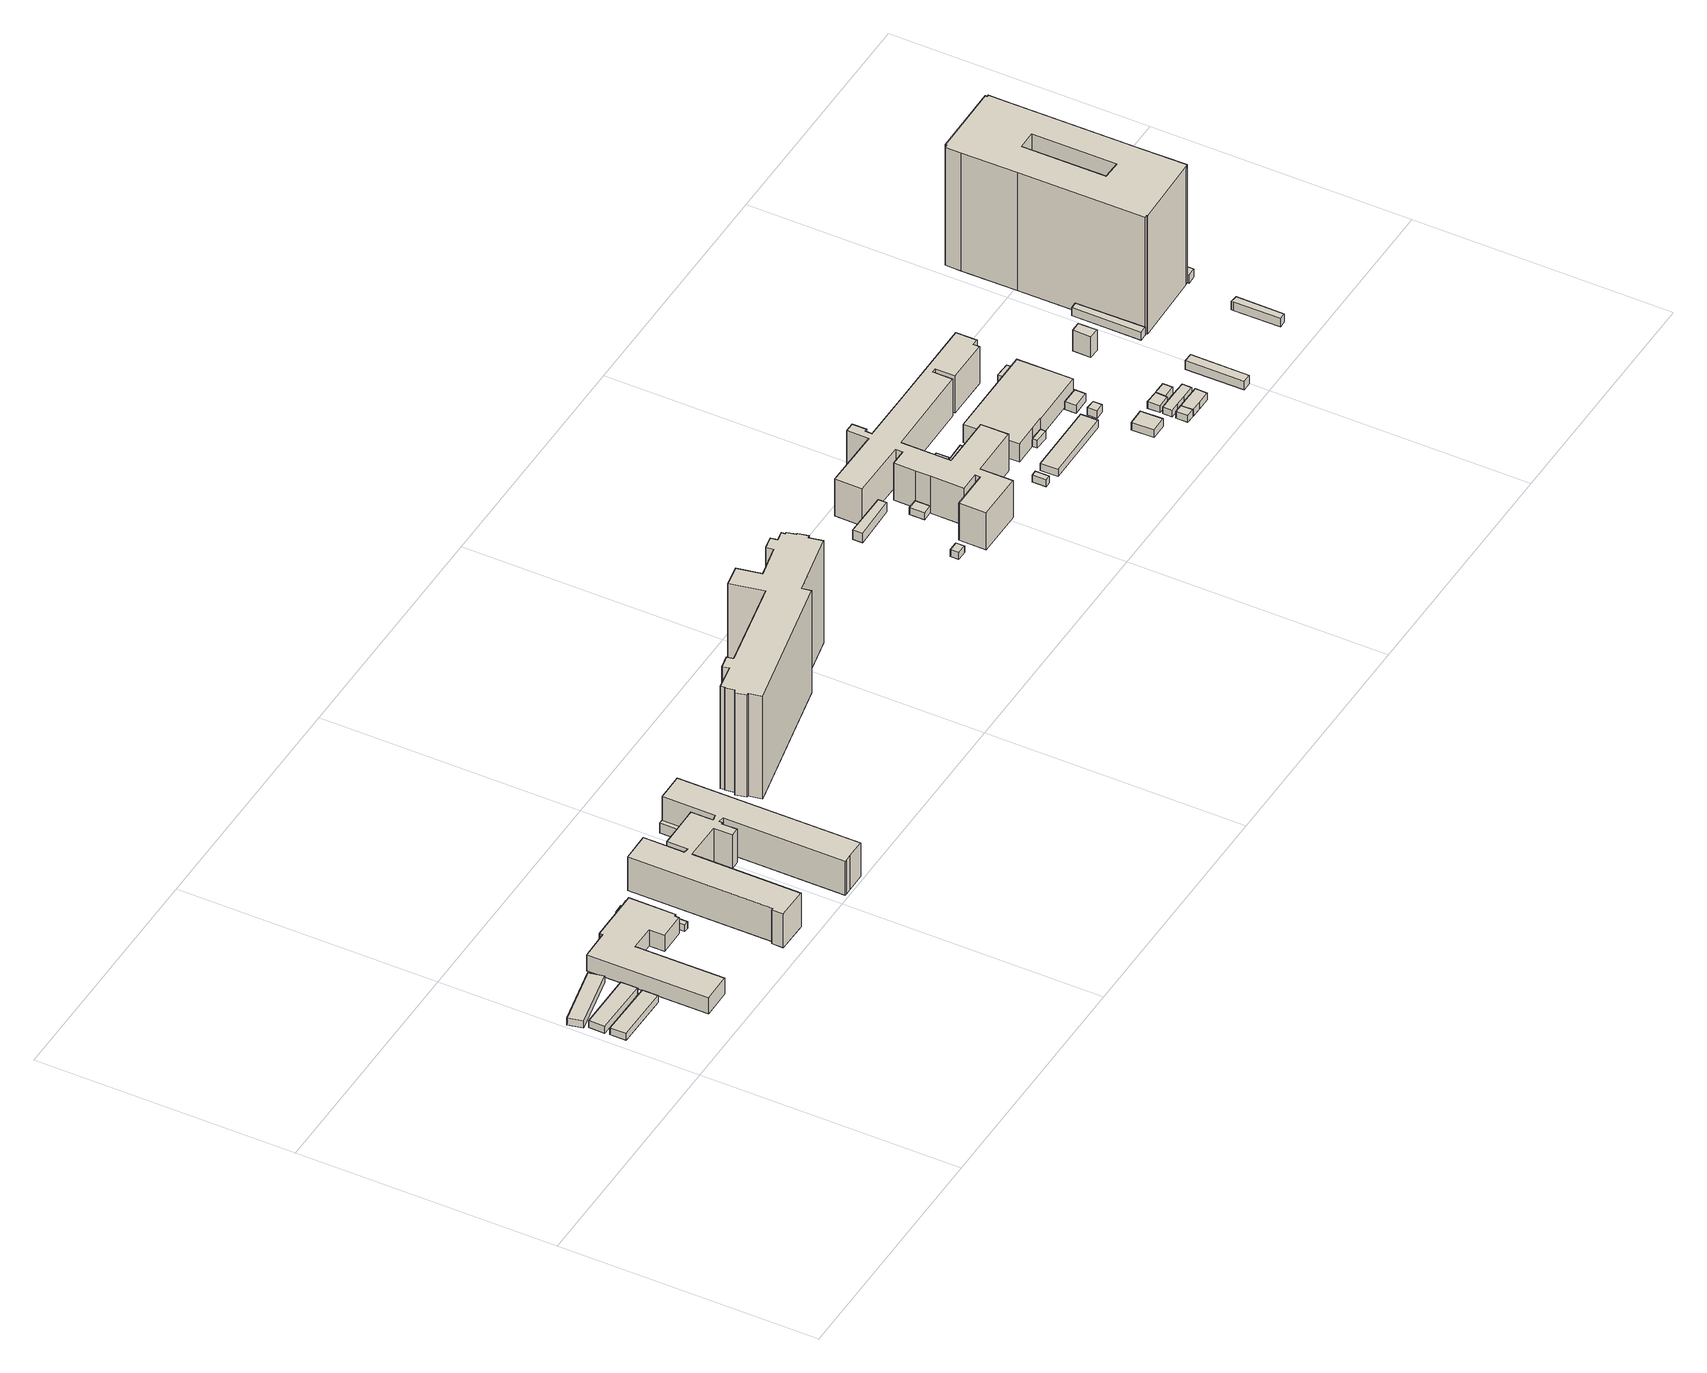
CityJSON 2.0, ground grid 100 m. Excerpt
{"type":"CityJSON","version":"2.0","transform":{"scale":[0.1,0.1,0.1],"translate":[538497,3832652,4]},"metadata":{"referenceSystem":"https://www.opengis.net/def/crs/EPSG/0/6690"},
"CityObjects":{
"building1":{"type":"Building","attributes":{"計測周辺長":56.76,"1/2500図郭":74,"区名":"住之江区","町丁目名称":"南港中５丁目","街区番号":3,"class":"3003","usage":"431","storeysAboveGround":1,"BuildingDetailAttribute.buildingRoofEdgeArea":136.28,"BuildingDetailAttribute.buildingStructureType":"610","BuildingDetailAttribute.buildingStructureOrgType":"2","BuildingDetailAttribute.detailedUsage":"1740","BuildingDetailAttribute.specifiedBuildingCoverageRate":0.6,"BuildingDetailAttribute.surveyYear":2017,"BuildingHighTideRiskAttribute.description":"1","BuildingHighTideRiskAttribute.rank":"2","BuildingHighTideRiskAttribute.depth":1.21,"BuildingIDAttribute.prefecture":"27","BuildingIDAttribute.city":"27125"},"geometry":[{"type":"Solid","lod":"1","boundaries":[[[[0,1,2,3]],[[2,4,5,3]],[[1,6,4,2]],[[0,7,6,1]],[[3,5,7,0]],[[4,6,7,5]]]]}]},
"building2":{"type":"Building","attributes":{"計測周辺長":57.76,"1/2500図郭":74,"区名":"住之江区","町丁目名称":"南港中５丁目","街区番号":3,"class":"3003","usage":"431","storeysAboveGround":1,"BuildingDetailAttribute.buildingRoofEdgeArea":141.44,"BuildingDetailAttribute.buildingStructureType":"610","BuildingDetailAttribute.buildingStructureOrgType":"2","BuildingDetailAttribute.detailedUsage":"1740","BuildingDetailAttribute.specifiedBuildingCoverageRate":0.6,"BuildingDetailAttribute.surveyYear":2017,"BuildingHighTideRiskAttribute.description":"1","BuildingHighTideRiskAttribute.rank":"2","BuildingHighTideRiskAttribute.depth":1.29,"BuildingIDAttribute.prefecture":"27","BuildingIDAttribute.city":"27125"},"geometry":[{"type":"Solid","lod":"1","boundaries":[[[[8,9,10,11]],[[10,12,13,11]],[[9,14,12,10]],[[8,15,14,9]],[[11,13,15,8]],[[12,14,15,13]]]]}]},
"building3":{"type":"Building","attributes":{"計測周辺長":60.7,"1/2500図郭":74,"区名":"住之江区","町丁目名称":"南港中５丁目","街区番号":3,"class":"3003","usage":"431","storeysAboveGround":1,"BuildingDetailAttribute.buildingRoofEdgeArea":143.94,"BuildingDetailAttribute.buildingStructureType":"610","BuildingDetailAttribute.buildingStructureOrgType":"2","BuildingDetailAttribute.detailedUsage":"1740","BuildingDetailAttribute.specifiedBuildingCoverageRate":0.6,"BuildingDetailAttribute.surveyYear":2017,"BuildingHighTideRiskAttribute.description":"1","BuildingHighTideRiskAttribute.rank":"2","BuildingHighTideRiskAttribute.depth":1.27,"BuildingIDAttribute.prefecture":"27","BuildingIDAttribute.city":"27125"},"geometry":[{"type":"Solid","lod":"1","boundaries":[[[[16,17,18,19]],[[18,20,21,19]],[[17,22,20,18]],[[16,23,22,17]],[[19,21,23,16]],[[20,22,23,21]]]]}]},
"building4":{"type":"Building","attributes":{"計測周辺長":177.37,"1/2500図郭":74,"区名":"住之江区","町丁目名称":"南港中５丁目","街区番号":2,"class":"3001","usage":"422","measuredHeight":7.1,"storeysAboveGround":2,"BuildingDetailAttribute.buildingRoofEdgeArea":922.97,"BuildingDetailAttribute.buildingStructureType":"610","BuildingDetailAttribute.buildingStructureOrgType":"2","BuildingDetailAttribute.detailedUsage":"1402","BuildingDetailAttribute.specifiedBuildingCoverageRate":0.6,"BuildingDetailAttribute.surveyYear":2017,"BuildingHighTideRiskAttribute.description":"1","BuildingHighTideRiskAttribute.rank":"2","BuildingHighTideRiskAttribute.depth":1.17,"BuildingIDAttribute.prefecture":"27","BuildingIDAttribute.city":"27125"},"geometry":[{"type":"Solid","lod":"1","boundaries":[[[[24,25,26,27,28,29,30,31,32,33,34,35]],[[34,36,37,35]],[[33,38,36,34]],[[32,39,38,33]],[[31,40,39,32]],[[30,41,40,31]],[[29,42,41,30]],[[28,43,42,29]],[[27,44,43,28]],[[26,45,44,27]],[[25,46,45,26]],[[24,47,46,25]],[[35,37,47,24]],[[36,38,39,40,41,42,43,44,45,46,47,37]]]]}]},
"building5":{"type":"Building","attributes":{"class":"3001","BuildingDetailAttribute.specifiedBuildingCoverageRate":0.6,"BuildingDetailAttribute.surveyYear":2017,"BuildingHighTideRiskAttribute.description":"1","BuildingHighTideRiskAttribute.rank":"2","BuildingHighTideRiskAttribute.depth":1.19,"BuildingIDAttribute.prefecture":"27","BuildingIDAttribute.city":"27125"},"geometry":[{"type":"Solid","lod":"1","boundaries":[[[[48,49,50,51]],[[50,52,53,51]],[[49,54,52,50]],[[48,55,54,49]],[[51,53,55,48]],[[52,54,55,53]]]]}]},
"building6":{"type":"Building","attributes":{"class":"3003","BuildingDetailAttribute.specifiedBuildingCoverageRate":0.6,"BuildingDetailAttribute.surveyYear":2017,"BuildingHighTideRiskAttribute.description":"1","BuildingHighTideRiskAttribute.rank":"2","BuildingHighTideRiskAttribute.depth":1.39,"BuildingIDAttribute.prefecture":"27","BuildingIDAttribute.city":"27125"},"geometry":[{"type":"Solid","lod":"1","boundaries":[[[[56,57,58,59]],[[58,60,61,59]],[[57,62,60,58]],[[56,63,62,57]],[[59,61,63,56]],[[60,62,63,61]]]]}]},
"building7":{"type":"Building","attributes":{"計測周辺長":177.37,"1/2500図郭":74,"区名":"住之江区","町丁目名称":"南港中５丁目","街区番号":2,"class":"3003","usage":"422","storeysAboveGround":2,"BuildingDetailAttribute.buildingRoofEdgeArea":922.97,"BuildingDetailAttribute.buildingStructureType":"610","BuildingDetailAttribute.buildingStructureOrgType":"2","BuildingDetailAttribute.detailedUsage":"1402","BuildingDetailAttribute.specifiedBuildingCoverageRate":0.6,"BuildingDetailAttribute.surveyYear":2017,"BuildingHighTideRiskAttribute.description":"1","BuildingHighTideRiskAttribute.rank":"2","BuildingHighTideRiskAttribute.depth":1.27,"BuildingIDAttribute.prefecture":"27","BuildingIDAttribute.city":"27125"},"geometry":[{"type":"Solid","lod":"1","boundaries":[[[[64,65,66,67]],[[66,68,69,67]],[[65,70,68,66]],[[64,71,70,65]],[[67,69,71,64]],[[68,70,71,69]]]]}]},
"building8":{"type":"Building","attributes":{"class":"3001","BuildingDetailAttribute.specifiedBuildingCoverageRate":0.6,"BuildingDetailAttribute.surveyYear":2017,"BuildingHighTideRiskAttribute.description":"1","BuildingHighTideRiskAttribute.rank":"2","BuildingHighTideRiskAttribute.depth":1.27,"BuildingIDAttribute.prefecture":"27","BuildingIDAttribute.city":"27125"},"geometry":[{"type":"Solid","lod":"1","boundaries":[[[[72,73,74,75]],[[74,76,77,75]],[[73,78,76,74]],[[72,79,78,73]],[[75,77,79,72]],[[76,78,79,77]]]]}]},
"building9":{"type":"Building","attributes":{"name":"市立南港桜小学校","計測周辺長":362.57,"1/2500図郭":74,"区名":"住之江区","町丁目名称":"南港中５丁目","街区番号":2,"class":"3002","usage":"422","measuredHeight":14.9,"storeysAboveGround":4,"BuildingDetailAttribute.buildingRoofEdgeArea":1645.42,"BuildingDetailAttribute.buildingStructureType":"603","BuildingDetailAttribute.buildingStructureOrgType":"3","BuildingDetailAttribute.detailedUsage":"1402","BuildingDetailAttribute.specifiedBuildingCoverageRate":0.6,"BuildingDetailAttribute.surveyYear":2017,"BuildingHighTideRiskAttribute.description":"1","BuildingHighTideRiskAttribute.rank":"2","BuildingHighTideRiskAttribute.depth":1.08,"BuildingIDAttribute.prefecture":"27","BuildingIDAttribute.city":"27125"},"geometry":[{"type":"Solid","lod":"1","boundaries":[[[[80,81,82,83,84,85,86,87,88,89,90,91,92,93,94,95,96,97,98,99,100,101,102,103,104,105,106,107,108]],[[107,109,110,108]],[[106,111,109,107]],[[105,112,111,106]],[[104,113,112,105]],[[103,114,113,104]],[[102,115,114,103]],[[101,116,115,102]],[[100,117,116,101]],[[99,118,117,100]],[[98,119,118,99]],[[97,120,119,98]],[[96,121,120,97]],[[95,122,121,96]],[[94,123,122,95]],[[93,124,123,94]],[[92,125,124,93]],[[91,126,125,92]],[[90,127,126,91]],[[89,128,127,90]],[[88,129,128,89]],[[87,130,129,88]],[[86,131,130,87]],[[85,132,131,86]],[[84,133,132,85]],[[83,134,133,84]],[[82,135,134,83]],[[81,136,135,82]],[[80,137,136,81]],[[108,110,137,80]],[[109,111,112,113,114,115,116,117,118,119,120,121,122,123,124,125,126,127,128,129,130,131,132,133,134,135,136,137,110]]]]}]},
"building10":{"type":"Building","attributes":{"class":"3003","measuredHeight":3.3,"BuildingDetailAttribute.specifiedBuildingCoverageRate":0.6,"BuildingDetailAttribute.surveyYear":2017,"BuildingHighTideRiskAttribute.description":"1","BuildingHighTideRiskAttribute.rank":"2","BuildingHighTideRiskAttribute.depth":0.953,"BuildingIDAttribute.prefecture":"27","BuildingIDAttribute.city":"27125"},"geometry":[{"type":"Solid","lod":"1","boundaries":[[[[138,139,140,141]],[[140,142,143,141]],[[139,144,142,140]],[[138,145,144,139]],[[141,143,145,138]],[[142,144,145,143]]]]}]},
"building11":{"type":"Building","attributes":{"class":"3003","measuredHeight":4.3,"BuildingDetailAttribute.specifiedBuildingCoverageRate":0.6,"BuildingDetailAttribute.surveyYear":2017,"BuildingHighTideRiskAttribute.description":"1","BuildingHighTideRiskAttribute.rank":"2","BuildingHighTideRiskAttribute.depth":0.953,"BuildingIDAttribute.prefecture":"27","BuildingIDAttribute.city":"27125"},"geometry":[{"type":"Solid","lod":"1","boundaries":[[[[146,147,148,149]],[[148,150,151,149]],[[147,152,150,148]],[[146,153,152,147]],[[149,151,153,146]],[[150,152,153,151]]]]}]},
"building12":{"type":"Building","attributes":{"計測周辺長":14.78,"1/2500図郭":74,"区名":"住之江区","町丁目名称":"南港中５丁目","街区番号":2,"class":"3001","usage":"422","storeysAboveGround":1,"BuildingDetailAttribute.buildingRoofEdgeArea":12.97,"BuildingDetailAttribute.buildingStructureType":"610","BuildingDetailAttribute.buildingStructureOrgType":"2","BuildingDetailAttribute.detailedUsage":"1402","BuildingDetailAttribute.specifiedBuildingCoverageRate":0.6,"BuildingDetailAttribute.surveyYear":2017,"BuildingHighTideRiskAttribute.description":"1","BuildingHighTideRiskAttribute.rank":"2","BuildingHighTideRiskAttribute.depth":1.08,"BuildingIDAttribute.prefecture":"27","BuildingIDAttribute.city":"27125"},"geometry":[{"type":"Solid","lod":"1","boundaries":[[[[154,155,156,157]],[[156,158,159,157]],[[155,160,158,156]],[[154,161,160,155]],[[157,159,161,154]],[[158,160,161,159]]]]}]},
"building13":{"type":"Building","attributes":{"計測周辺長":235.15,"1/2500図郭":74,"区名":"住之江区","町丁目名称":"南港中５丁目","街区番号":3,"class":"3002","usage":"412","measuredHeight":45.4,"storeysAboveGround":12,"BuildingDetailAttribute.buildingRoofEdgeArea":1355.19,"BuildingDetailAttribute.buildingStructureType":"603","BuildingDetailAttribute.buildingStructureOrgType":"3","BuildingDetailAttribute.detailedUsage":"1130","BuildingDetailAttribute.specifiedBuildingCoverageRate":0.6,"BuildingDetailAttribute.surveyYear":2017,"BuildingHighTideRiskAttribute.description":"1","BuildingHighTideRiskAttribute.rank":"2","BuildingHighTideRiskAttribute.depth":1.2,"BuildingIDAttribute.prefecture":"27","BuildingIDAttribute.city":"27125"},"geometry":[{"type":"Solid","lod":"1","boundaries":[[[[162,163,164,165,166,167,168,169,170,171,172,173,174,175,176,177,178,179,180,181,182,183,184,185,186,187,188,189,190,191]],[[190,192,193,191]],[[189,194,192,190]],[[188,195,194,189]],[[187,196,195,188]],[[186,197,196,187]],[[185,198,197,186]],[[184,199,198,185]],[[183,200,199,184]],[[182,201,200,183]],[[181,202,201,182]],[[180,203,202,181]],[[179,204,203,180]],[[178,205,204,179]],[[177,206,205,178]],[[176,207,206,177]],[[175,208,207,176]],[[174,209,208,175]],[[173,210,209,174]],[[172,211,210,173]],[[171,212,211,172]],[[170,213,212,171]],[[169,214,213,170]],[[168,215,214,169]],[[167,216,215,168]],[[166,217,216,167]],[[165,218,217,166]],[[164,219,218,165]],[[163,220,219,164]],[[162,221,220,163]],[[191,193,221,162]],[[192,194,195,196,197,198,199,200,201,202,203,204,205,206,207,208,209,210,211,212,213,214,215,216,217,218,219,220,221,193]]]]}]},
"building14":{"type":"Building","attributes":{"class":"3001","BuildingDetailAttribute.specifiedBuildingCoverageRate":0.6,"BuildingDetailAttribute.surveyYear":2017,"BuildingHighTideRiskAttribute.description":"1","BuildingHighTideRiskAttribute.rank":"2","BuildingHighTideRiskAttribute.depth":1.3,"BuildingIDAttribute.prefecture":"27","BuildingIDAttribute.city":"27125"},"geometry":[{"type":"Solid","lod":"1","boundaries":[[[[222,223,224,225]],[[224,226,227,225]],[[223,228,226,224]],[[222,229,228,223]],[[225,227,229,222]],[[226,228,229,227]]]]}]},
"building15":{"type":"Building","attributes":{"class":"3001","BuildingDetailAttribute.specifiedBuildingCoverageRate":0.6,"BuildingDetailAttribute.surveyYear":2017,"BuildingHighTideRiskAttribute.description":"1","BuildingHighTideRiskAttribute.rank":"2","BuildingHighTideRiskAttribute.depth":1.97,"BuildingIDAttribute.prefecture":"27","BuildingIDAttribute.city":"27125"},"geometry":[{"type":"Solid","lod":"1","boundaries":[[[[230,231,232,233]],[[232,234,235,233]],[[231,236,234,232]],[[230,237,236,231]],[[233,235,237,230]],[[234,236,237,235]]]]}]},
"building16":{"type":"Building","attributes":{"計測周辺長":42.5,"1/2500図郭":74,"区名":"住之江区","町丁目名称":"南港中４丁目","街区番号":3,"class":"3003","usage":"422","measuredHeight":4.3,"storeysAboveGround":1,"BuildingDetailAttribute.buildingRoofEdgeArea":62.12,"BuildingDetailAttribute.buildingStructureType":"610","BuildingDetailAttribute.buildingStructureOrgType":"2","BuildingDetailAttribute.detailedUsage":"1402","BuildingDetailAttribute.specifiedBuildingCoverageRate":0.6,"BuildingDetailAttribute.surveyYear":2017,"BuildingHighTideRiskAttribute.description":"1","BuildingHighTideRiskAttribute.rank":"2","BuildingHighTideRiskAttribute.depth":1.72,"BuildingIDAttribute.prefecture":"27","BuildingIDAttribute.city":"27125"},"geometry":[{"type":"Solid","lod":"1","boundaries":[[[[238,239,240,241]],[[240,242,243,241]],[[239,244,242,240]],[[238,245,244,239]],[[241,243,245,238]],[[242,244,245,243]]]]}]},
"building17":{"type":"Building","attributes":{"計測周辺長":413.67,"1/2500図郭":74,"区名":"住之江区","町丁目名称":"南港中４丁目","街区番号":3,"class":"3003","usage":"422","storeysAboveGround":4,"BuildingDetailAttribute.buildingRoofEdgeArea":1697.06,"BuildingDetailAttribute.buildingStructureType":"603","BuildingDetailAttribute.buildingStructureOrgType":"3","BuildingDetailAttribute.detailedUsage":"1402","BuildingDetailAttribute.specifiedBuildingCoverageRate":0.6,"BuildingDetailAttribute.surveyYear":2017,"BuildingHighTideRiskAttribute.description":"1","BuildingHighTideRiskAttribute.rank":"2","BuildingHighTideRiskAttribute.depth":1.75,"BuildingIDAttribute.prefecture":"27","BuildingIDAttribute.city":"27125"},"geometry":[{"type":"Solid","lod":"1","boundaries":[[[[246,247,248,249]],[[248,250,251,249]],[[247,252,250,248]],[[246,253,252,247]],[[249,251,253,246]],[[250,252,253,251]]]]}]},
"building18":{"type":"Building","attributes":{"計測周辺長":33.5,"1/2500図郭":74,"区名":"住之江区","町丁目名称":"南港中４丁目","街区番号":3,"class":"3001","usage":"422","measuredHeight":3.1,"storeysAboveGround":1,"BuildingDetailAttribute.buildingRoofEdgeArea":60.38,"BuildingDetailAttribute.buildingStructureType":"610","BuildingDetailAttribute.buildingStructureOrgType":"2","BuildingDetailAttribute.detailedUsage":"1402","BuildingDetailAttribute.specifiedBuildingCoverageRate":0.6,"BuildingDetailAttribute.surveyYear":2017,"BuildingHighTideRiskAttribute.description":"1","BuildingHighTideRiskAttribute.rank":"2","BuildingHighTideRiskAttribute.depth":1.71,"BuildingIDAttribute.prefecture":"27","BuildingIDAttribute.city":"27125"},"geometry":[{"type":"Solid","lod":"1","boundaries":[[[[254,255,256,257]],[[256,258,259,257]],[[255,260,258,256]],[[254,261,260,255]],[[257,259,261,254]],[[258,260,261,259]]]]}]},
"building19":{"type":"Building","attributes":{"計測周辺長":57.88,"1/2500図郭":74,"区名":"住之江区","町丁目名称":"南港中４丁目","街区番号":3,"class":"3003","usage":"422","storeysAboveGround":1,"BuildingDetailAttribute.buildingRoofEdgeArea":154.5,"BuildingDetailAttribute.buildingStructureType":"610","BuildingDetailAttribute.buildingStructureOrgType":"2","BuildingDetailAttribute.detailedUsage":"1402","BuildingDetailAttribute.specifiedBuildingCoverageRate":0.6,"BuildingDetailAttribute.surveyYear":2017,"BuildingHighTideRiskAttribute.description":"1","BuildingHighTideRiskAttribute.rank":"2","BuildingHighTideRiskAttribute.depth":1.95,"BuildingIDAttribute.prefecture":"27","BuildingIDAttribute.city":"27125"},"geometry":[{"type":"Solid","lod":"1","boundaries":[[[[262,263,264,265,266,267]],[[266,268,269,267]],[[265,270,268,266]],[[264,271,270,265]],[[263,272,271,264]],[[262,273,272,263]],[[267,269,273,262]],[[268,270,271,272,273,269]]]]}]},
"building20":{"type":"Building","attributes":{"class":"3001","BuildingDetailAttribute.specifiedBuildingCoverageRate":0.6,"BuildingDetailAttribute.surveyYear":2017,"BuildingHighTideRiskAttribute.description":"1","BuildingHighTideRiskAttribute.rank":"2","BuildingHighTideRiskAttribute.depth":1.93,"BuildingIDAttribute.prefecture":"27","BuildingIDAttribute.city":"27125"},"geometry":[{"type":"Solid","lod":"1","boundaries":[[[[274,275,276,277]],[[276,278,279,277]],[[275,280,278,276]],[[274,281,280,275]],[[277,279,281,274]],[[278,280,281,279]]]]}]},
"building21":{"type":"Building","attributes":{"name":"市立南港北中学校","計測周辺長":413.67,"1/2500図郭":74,"区名":"住之江区","町丁目名称":"南港中４丁目","街区番号":3,"class":"3002","usage":"422","measuredHeight":16.5,"storeysAboveGround":4,"BuildingDetailAttribute.buildingRoofEdgeArea":1697.06,"BuildingDetailAttribute.buildingStructureType":"603","BuildingDetailAttribute.buildingStructureOrgType":"3","BuildingDetailAttribute.detailedUsage":"1402","BuildingDetailAttribute.specifiedBuildingCoverageRate":0.6,"BuildingDetailAttribute.surveyYear":2017,"BuildingHighTideRiskAttribute.description":"1","BuildingHighTideRiskAttribute.rank":"2","BuildingHighTideRiskAttribute.depth":1.72,"BuildingIDAttribute.prefecture":"27","BuildingIDAttribute.city":"27125"},"geometry":[{"type":"Solid","lod":"1","boundaries":[[[[282,283,284,285,286,287,288,289,290,291,292,293,294,295,296,297,298,299,300,301,302,303,304,305,306,307,308,309,310,311,312,313,314,315,316]],[[315,317,318,316]],[[314,319,317,315]],[[313,320,319,314]],[[312,321,320,313]],[[311,322,321,312]],[[310,323,322,311]],[[309,324,323,310]],[[308,325,324,309]],[[307,326,325,308]],[[306,327,326,307]],[[305,328,327,306]],[[304,329,328,305]],[[303,330,329,304]],[[302,331,330,303]],[[301,332,331,302]],[[300,333,332,301]],[[299,334,333,300]],[[298,335,334,299]],[[297,336,335,298]],[[296,337,336,297]],[[295,338,337,296]],[[294,339,338,295]],[[293,340,339,294]],[[292,341,340,293]],[[291,342,341,292]],[[290,343,342,291]],[[289,344,343,290]],[[288,345,344,289]],[[287,346,345,288]],[[286,347,346,287]],[[285,348,347,286]],[[284,349,348,285]],[[283,350,349,284]],[[282,351,350,283]],[[316,318,351,282]],[[317,319,320,321,322,323,324,325,326,327,328,329,330,331,332,333,334,335,336,337,338,339,340,341,342,343,344,345,346,347,348,349,350,351,318]]]]}]},
"building22":{"type":"Building","attributes":{"計測周辺長":70.73,"1/2500図郭":74,"区名":"住之江区","町丁目名称":"南港中４丁目","街区番号":3,"class":"3001","usage":"422","measuredHeight":3.2,"storeysAboveGround":1,"BuildingDetailAttribute.buildingRoofEdgeArea":192.46,"BuildingDetailAttribute.buildingStructureType":"610","BuildingDetailAttribute.buildingStructureOrgType":"2","BuildingDetailAttribute.detailedUsage":"1402","BuildingDetailAttribute.specifiedBuildingCoverageRate":0.6,"BuildingDetailAttribute.surveyYear":2017,"BuildingHighTideRiskAttribute.description":"1","BuildingHighTideRiskAttribute.rank":"2","BuildingHighTideRiskAttribute.depth":1.95,"BuildingIDAttribute.prefecture":"27","BuildingIDAttribute.city":"27125"},"geometry":[{"type":"Solid","lod":"1","boundaries":[[[[352,353,354,355]],[[354,356,357,355]],[[353,358,356,354]],[[352,359,358,353]],[[355,357,359,352]],[[356,358,359,357]]]]}]},
"building23":{"type":"Building","attributes":{"計測周辺長":15.35,"1/2500図郭":74,"区名":"住之江区","町丁目名称":"南港中４丁目","街区番号":3,"class":"3003","usage":"422","measuredHeight":3.4,"storeysAboveGround":1,"BuildingDetailAttribute.buildingRoofEdgeArea":11.52,"BuildingDetailAttribute.buildingStructureType":"610","BuildingDetailAttribute.buildingStructureOrgType":"2","BuildingDetailAttribute.detailedUsage":"1402","BuildingDetailAttribute.specifiedBuildingCoverageRate":0.6,"BuildingDetailAttribute.surveyYear":2017,"BuildingHighTideRiskAttribute.description":"1","BuildingHighTideRiskAttribute.rank":"2","BuildingHighTideRiskAttribute.depth":1.85,"BuildingIDAttribute.prefecture":"27","BuildingIDAttribute.city":"27125"},"geometry":[{"type":"Solid","lod":"1","boundaries":[[[[360,361,362,363]],[[362,364,365,363]],[[361,366,364,362]],[[360,367,366,361]],[[363,365,367,360]],[[364,366,367,365]]]]}]},
"building24":{"type":"Building","attributes":{"計測周辺長":122.5,"1/2500図郭":74,"区名":"住之江区","町丁目名称":"南港中４丁目","街区番号":3,"class":"3001","usage":"422","measuredHeight":8,"storeysAboveGround":2,"BuildingDetailAttribute.buildingRoofEdgeArea":835.81,"BuildingDetailAttribute.buildingStructureType":"603","BuildingDetailAttribute.buildingStructureOrgType":"3","BuildingDetailAttribute.detailedUsage":"1402","BuildingDetailAttribute.specifiedBuildingCoverageRate":0.6,"BuildingDetailAttribute.surveyYear":2017,"BuildingHighTideRiskAttribute.description":"1","BuildingHighTideRiskAttribute.rank":"2","BuildingHighTideRiskAttribute.depth":2.02,"BuildingIDAttribute.prefecture":"27","BuildingIDAttribute.city":"27125"},"geometry":[{"type":"Solid","lod":"1","boundaries":[[[[368,369,370,371,372,373,374,375,376,377,378,379]],[[378,380,381,379]],[[377,382,380,378]],[[376,383,382,377]],[[375,384,383,376]],[[374,385,384,375]],[[373,386,385,374]],[[372,387,386,373]],[[371,388,387,372]],[[370,389,388,371]],[[369,390,389,370]],[[368,391,390,369]],[[379,381,391,368]],[[380,382,383,384,385,386,387,388,389,390,391,381]]]]}]},
"building25":{"type":"Building","attributes":{"計測周辺長":30.23,"1/2500図郭":74,"区名":"住之江区","町丁目名称":"南港中４丁目","街区番号":3,"class":"3001","usage":"422","measuredHeight":3.4,"storeysAboveGround":1,"BuildingDetailAttribute.buildingRoofEdgeArea":56.03,"BuildingDetailAttribute.buildingStructureType":"610","BuildingDetailAttribute.buildingStructureOrgType":"2","BuildingDetailAttribute.detailedUsage":"1402","BuildingDetailAttribute.specifiedBuildingCoverageRate":0.6,"BuildingDetailAttribute.surveyYear":2017,"BuildingHighTideRiskAttribute.description":"1","BuildingHighTideRiskAttribute.rank":"2","BuildingHighTideRiskAttribute.depth":1.94,"BuildingIDAttribute.prefecture":"27","BuildingIDAttribute.city":"27125"},"geometry":[{"type":"Solid","lod":"1","boundaries":[[[[392,393,394,395]],[[394,396,397,395]],[[393,398,396,394]],[[392,399,398,393]],[[395,397,399,392]],[[396,398,399,397]]]]}]},
"building26":{"type":"Building","attributes":{"class":"3001","measuredHeight":3.2,"BuildingDetailAttribute.specifiedBuildingCoverageRate":0.6,"BuildingDetailAttribute.surveyYear":2017,"BuildingHighTideRiskAttribute.description":"1","BuildingHighTideRiskAttribute.rank":"2","BuildingHighTideRiskAttribute.depth":1.93,"BuildingIDAttribute.prefecture":"27","BuildingIDAttribute.city":"27125"},"geometry":[{"type":"Solid","lod":"1","boundaries":[[[[400,401,402,403]],[[402,404,405,403]],[[401,406,404,402]],[[400,407,406,401]],[[403,405,407,400]],[[404,406,407,405]]]]}]},
"building27":{"type":"Building","attributes":{"計測周辺長":22.5,"1/2500図郭":74,"区名":"住之江区","町丁目名称":"南港中４丁目","街区番号":3,"class":"3001","usage":"422","measuredHeight":3.4,"storeysAboveGround":1,"BuildingDetailAttribute.buildingRoofEdgeArea":29.75,"BuildingDetailAttribute.buildingStructureType":"610","BuildingDetailAttribute.buildingStructureOrgType":"2","BuildingDetailAttribute.detailedUsage":"1402","BuildingDetailAttribute.specifiedBuildingCoverageRate":0.6,"BuildingDetailAttribute.surveyYear":2017,"BuildingHighTideRiskAttribute.description":"1","BuildingHighTideRiskAttribute.rank":"2","BuildingHighTideRiskAttribute.depth":2,"BuildingIDAttribute.prefecture":"27","BuildingIDAttribute.city":"27125"},"geometry":[{"type":"Solid","lod":"1","boundaries":[[[[408,409,410,411]],[[410,412,413,411]],[[409,414,412,410]],[[408,415,414,409]],[[411,413,415,408]],[[412,414,415,413]]]]}]},
"building28":{"type":"Building","attributes":{"計測周辺長":16.07,"1/2500図郭":74,"区名":"住之江区","町丁目名称":"南港中４丁目","街区番号":2,"class":"3001","usage":"412","storeysAboveGround":1,"BuildingDetailAttribute.buildingRoofEdgeArea":15.86,"BuildingDetailAttribute.buildingStructureType":"610","BuildingDetailAttribute.buildingStructureOrgType":"2","BuildingDetailAttribute.detailedUsage":"1130","BuildingDetailAttribute.specifiedBuildingCoverageRate":0.6,"BuildingDetailAttribute.surveyYear":2017,"BuildingHighTideRiskAttribute.description":"1","BuildingHighTideRiskAttribute.rank":"2","BuildingHighTideRiskAttribute.depth":1.54,"BuildingIDAttribute.prefecture":"27","BuildingIDAttribute.city":"27125"},"geometry":[{"type":"Solid","lod":"1","boundaries":[[[[416,417,418,419]],[[418,420,421,419]],[[417,422,420,418]],[[416,423,422,417]],[[419,421,423,416]],[[420,422,423,421]]]]}]},
"building29":{"type":"Building","attributes":{"計測周辺長":19.73,"1/2500図郭":74,"区名":"住之江区","町丁目名称":"南港中４丁目","街区番号":2,"class":"3001","usage":"412","storeysAboveGround":1,"BuildingDetailAttribute.buildingRoofEdgeArea":24.32,"BuildingDetailAttribute.buildingStructureType":"610","BuildingDetailAttribute.buildingStructureOrgType":"2","BuildingDetailAttribute.detailedUsage":"1130","BuildingDetailAttribute.specifiedBuildingCoverageRate":0.6,"BuildingDetailAttribute.surveyYear":2017,"BuildingHighTideRiskAttribute.description":"1","BuildingHighTideRiskAttribute.rank":"2","BuildingHighTideRiskAttribute.depth":1.38,"BuildingIDAttribute.prefecture":"27","BuildingIDAttribute.city":"27125"},"geometry":[{"type":"Solid","lod":"1","boundaries":[[[[424,425,426,427,428]],[[427,429,430,428]],[[426,431,429,427]],[[425,432,431,426]],[[424,433,432,425]],[[428,430,433,424]],[[429,431,432,433,430]]]]}]},
"building30":{"type":"Building","attributes":{"計測周辺長":18.74,"1/2500図郭":74,"区名":"住之江区","町丁目名称":"南港中４丁目","街区番号":2,"class":"3001","usage":"412","storeysAboveGround":1,"BuildingDetailAttribute.buildingRoofEdgeArea":21.12,"BuildingDetailAttribute.buildingStructureType":"610","BuildingDetailAttribute.buildingStructureOrgType":"2","BuildingDetailAttribute.detailedUsage":"1130","BuildingDetailAttribute.specifiedBuildingCoverageRate":0.6,"BuildingDetailAttribute.surveyYear":2017,"BuildingHighTideRiskAttribute.description":"1","BuildingHighTideRiskAttribute.rank":"2","BuildingHighTideRiskAttribute.depth":1.38,"BuildingIDAttribute.prefecture":"27","BuildingIDAttribute.city":"27125"},"geometry":[{"type":"Solid","lod":"1","boundaries":[[[[434,435,436,437,438,439,440,441]],[[440,442,443,441]],[[439,444,442,440]],[[438,445,444,439]],[[437,446,445,438]],[[436,447,446,437]],[[435,448,447,436]],[[434,449,448,435]],[[441,443,449,434]],[[442,444,445,446,447,448,449,443]]]]}]},
"building31":{"type":"Building","attributes":{"計測周辺長":21.15,"1/2500図郭":74,"区名":"住之江区","町丁目名称":"南港中４丁目","街区番号":2,"class":"3001","usage":"412","storeysAboveGround":1,"BuildingDetailAttribute.buildingRoofEdgeArea":27.62,"BuildingDetailAttribute.buildingStructureType":"610","BuildingDetailAttribute.buildingStructureOrgType":"2","BuildingDetailAttribute.detailedUsage":"1130","BuildingDetailAttribute.specifiedBuildingCoverageRate":0.6,"BuildingDetailAttribute.surveyYear":2017,"BuildingHighTideRiskAttribute.description":"1","BuildingHighTideRiskAttribute.rank":"2","BuildingHighTideRiskAttribute.depth":1.38,"BuildingIDAttribute.prefecture":"27","BuildingIDAttribute.city":"27125"},"geometry":[{"type":"Solid","lod":"1","boundaries":[[[[450,451,452,419,418,453]],[[418,420,454,453]],[[419,421,420,418]],[[452,455,421,419]],[[451,456,455,452]],[[450,457,456,451]],[[453,454,457,450]],[[420,421,455,456,457,454]]]]}]},
"building32":{"type":"Building","attributes":{"計測周辺長":17.51,"1/2500図郭":74,"区名":"住之江区","町丁目名称":"南港中４丁目","街区番号":3,"class":"3003","usage":"422","storeysAboveGround":1,"BuildingDetailAttribute.buildingRoofEdgeArea":16.5,"BuildingDetailAttribute.buildingStructureType":"610","BuildingDetailAttribute.buildingStructureOrgType":"2","BuildingDetailAttribute.detailedUsage":"1402","BuildingDetailAttribute.specifiedBuildingCoverageRate":0.6,"BuildingDetailAttribute.surveyYear":2017,"BuildingHighTideRiskAttribute.description":"1","BuildingHighTideRiskAttribute.rank":"2","BuildingHighTideRiskAttribute.depth":1.89,"BuildingIDAttribute.prefecture":"27","BuildingIDAttribute.city":"27125"},"geometry":[{"type":"Solid","lod":"1","boundaries":[[[[458,459,460,461]],[[460,462,463,461]],[[459,464,462,460]],[[458,465,464,459]],[[461,463,465,458]],[[462,464,465,463]]]]}]},
"building33":{"type":"Building","attributes":{"計測周辺長":18.28,"1/2500図郭":74,"区名":"住之江区","町丁目名称":"南港中４丁目","街区番号":2,"class":"3001","usage":"412","storeysAboveGround":1,"BuildingDetailAttribute.buildingRoofEdgeArea":20.31,"BuildingDetailAttribute.buildingStructureType":"610","BuildingDetailAttribute.buildingStructureOrgType":"2","BuildingDetailAttribute.detailedUsage":"1130","BuildingDetailAttribute.specifiedBuildingCoverageRate":0.6,"BuildingDetailAttribute.surveyYear":2017,"BuildingHighTideRiskAttribute.description":"1","BuildingHighTideRiskAttribute.rank":"2","BuildingHighTideRiskAttribute.depth":1.38,"BuildingIDAttribute.prefecture":"27","BuildingIDAttribute.city":"27125"},"geometry":[{"type":"Solid","lod":"1","boundaries":[[[[466,467,468,469]],[[468,470,471,469]],[[467,472,470,468]],[[466,473,472,467]],[[469,471,473,466]],[[470,472,473,471]]]]}]},
"building34":{"type":"Building","attributes":{"計測周辺長":52.25,"1/2500図郭":74,"区名":"住之江区","町丁目名称":"南港中４丁目","街区番号":2,"class":"3003","usage":"412","measuredHeight":3.8,"storeysAboveGround":1,"BuildingDetailAttribute.buildingRoofEdgeArea":81.56,"BuildingDetailAttribute.buildingStructureType":"610","BuildingDetailAttribute.buildingStructureOrgType":"2","BuildingDetailAttribute.detailedUsage":"1130","BuildingDetailAttribute.specifiedBuildingCoverageRate":0.6,"BuildingDetailAttribute.surveyYear":2017,"BuildingHighTideRiskAttribute.description":"1","BuildingHighTideRiskAttribute.rank":"2","BuildingHighTideRiskAttribute.depth":1.43,"BuildingIDAttribute.prefecture":"27","BuildingIDAttribute.city":"27125"},"geometry":[{"type":"Solid","lod":"1","boundaries":[[[[474,475,476,477]],[[476,478,479,477]],[[475,480,478,476]],[[474,481,480,475]],[[477,479,481,474]],[[478,480,481,479]]]]}]},
"building35":{"type":"Building","attributes":{"計測周辺長":22.51,"1/2500図郭":74,"区名":"住之江区","町丁目名称":"南港中４丁目","街区番号":2,"class":"3001","usage":"412","measuredHeight":9.1,"storeysAboveGround":1,"BuildingDetailAttribute.buildingRoofEdgeArea":29.41,"BuildingDetailAttribute.buildingStructureType":"603","BuildingDetailAttribute.buildingStructureOrgType":"3","BuildingDetailAttribute.detailedUsage":"1130","BuildingDetailAttribute.specifiedBuildingCoverageRate":0.6,"BuildingDetailAttribute.surveyYear":2017,"BuildingHighTideRiskAttribute.description":"1","BuildingHighTideRiskAttribute.rank":"2","BuildingHighTideRiskAttribute.depth":1.34,"BuildingIDAttribute.prefecture":"27","BuildingIDAttribute.city":"27125"},"geometry":[{"type":"Solid","lod":"1","boundaries":[[[[482,483,484,485]],[[484,486,487,485]],[[483,488,486,484]],[[482,489,488,483]],[[485,487,489,482]],[[486,488,489,487]]]]}]},
"building36":{"type":"Building","attributes":{"計測周辺長":58.75,"1/2500図郭":74,"区名":"住之江区","町丁目名称":"南港中４丁目","街区番号":2,"class":"3003","usage":"412","measuredHeight":3.6,"storeysAboveGround":1,"BuildingDetailAttribute.buildingRoofEdgeArea":76.19,"BuildingDetailAttribute.buildingStructureType":"603","BuildingDetailAttribute.buildingStructureOrgType":"3","BuildingDetailAttribute.detailedUsage":"1130","BuildingDetailAttribute.specifiedBuildingCoverageRate":0.6,"BuildingDetailAttribute.surveyYear":2017,"BuildingHighTideRiskAttribute.description":"1","BuildingHighTideRiskAttribute.rank":"2","BuildingHighTideRiskAttribute.depth":1.36,"BuildingIDAttribute.prefecture":"27","BuildingIDAttribute.city":"27125"},"geometry":[{"type":"Solid","lod":"1","boundaries":[[[[490,491,492,493]],[[492,494,495,493]],[[491,496,494,492]],[[490,497,496,491]],[[493,495,497,490]],[[494,496,497,495]]]]}]},
"building37":{"type":"Building","attributes":{"計測周辺長":43.01,"1/2500図郭":74,"区名":"住之江区","町丁目名称":"南港中４丁目","街区番号":2,"class":"3003","usage":"412","measuredHeight":3.7,"storeysAboveGround":1,"BuildingDetailAttribute.buildingRoofEdgeArea":53.56,"BuildingDetailAttribute.buildingStructureType":"610","BuildingDetailAttribute.buildingStructureOrgType":"2","BuildingDetailAttribute.detailedUsage":"1130","BuildingDetailAttribute.specifiedBuildingCoverageRate":0.6,"BuildingDetailAttribute.surveyYear":2017,"BuildingHighTideRiskAttribute.description":"1","BuildingHighTideRiskAttribute.rank":"2","BuildingHighTideRiskAttribute.depth":1.54,"BuildingIDAttribute.prefecture":"27","BuildingIDAttribute.city":"27125"},"geometry":[{"type":"Solid","lod":"1","boundaries":[[[[498,499,500,501,502]],[[501,503,504,502]],[[500,505,503,501]],[[499,506,505,500]],[[498,507,506,499]],[[502,504,507,498]],[[503,505,506,507,504]]]]}]},
"building38":{"type":"Building","attributes":{"計測周辺長":294.04,"1/2500図郭":74,"区名":"住之江区","町丁目名称":"南港中４丁目","街区番号":2,"class":"3002","usage":"412","measuredHeight":52.3,"storeysAboveGround":9,"BuildingDetailAttribute.buildingRoofEdgeArea":2111.91,"BuildingDetailAttribute.buildingStructureType":"603","BuildingDetailAttribute.buildingStructureOrgType":"3","BuildingDetailAttribute.detailedUsage":"1130","BuildingDetailAttribute.specifiedBuildingCoverageRate":0.6,"BuildingDetailAttribute.surveyYear":2017,"BuildingHighTideRiskAttribute.description":"1","BuildingHighTideRiskAttribute.rank":"2","BuildingHighTideRiskAttribute.depth":1.37,"BuildingIDAttribute.prefecture":"27","BuildingIDAttribute.city":"27125"},"geometry":[{"type":"Solid","lod":"1","boundaries":[[[[508,509,510,511,512,513,514,515,516,517,518,519,520,521,522],[523,524,525,526]],[[521,527,528,522]],[[520,529,527,521]],[[519,530,529,520]],[[518,531,530,519]],[[517,532,531,518]],[[516,533,532,517]],[[515,534,533,516]],[[514,535,534,515]],[[513,536,535,514]],[[512,537,536,513]],[[511,538,537,512]],[[510,539,538,511]],[[509,540,539,510]],[[508,541,540,509]],[[522,528,541,508]],[[525,542,543,526]],[[524,544,542,525]],[[523,545,544,524]],[[526,543,545,523]],[[527,529,530,531,532,533,534,535,536,537,538,539,540,541,528],[542,544,545,543]]]]}]},
"building39":{"type":"Building","attributes":{"class":"3002","measuredHeight":42.4,"BuildingDetailAttribute.specifiedBuildingCoverageRate":0.6,"BuildingDetailAttribute.surveyYear":2017,"BuildingHighTideRiskAttribute.description":"1","BuildingHighTideRiskAttribute.rank":"2","BuildingHighTideRiskAttribute.depth":0.942,"BuildingIDAttribute.prefecture":"27","BuildingIDAttribute.city":"27125"},"geometry":[{"type":"Solid","lod":"1","boundaries":[[[[546,547,548,549]],[[548,550,551,549]],[[547,552,550,548]],[[546,553,552,547]],[[549,551,553,546]],[[550,552,553,551]]]]}]},
"building40":{"type":"Building","attributes":{"class":"3003","measuredHeight":41.9,"BuildingDetailAttribute.specifiedBuildingCoverageRate":0.6,"BuildingDetailAttribute.surveyYear":2017,"BuildingHighTideRiskAttribute.description":"1","BuildingHighTideRiskAttribute.rank":"2","BuildingHighTideRiskAttribute.depth":1.41,"BuildingIDAttribute.prefecture":"27","BuildingIDAttribute.city":"27125"},"geometry":[{"type":"MultiSurface","lod":"1","boundaries":[[[509,554,555,510]]]}]},
"building41":{"type":"Building","attributes":{"計測周辺長":46.44,"1/2500図郭":74,"区名":"住之江区","町丁目名称":"南港中４丁目","街区番号":2,"class":"3003","usage":"412","measuredHeight":3.7,"storeysAboveGround":1,"BuildingDetailAttribute.buildingRoofEdgeArea":70.48,"BuildingDetailAttribute.buildingStructureType":"603","BuildingDetailAttribute.buildingStructureOrgType":"3","BuildingDetailAttribute.detailedUsage":"1130","BuildingDetailAttribute.specifiedBuildingCoverageRate":0.6,"BuildingDetailAttribute.surveyYear":2017,"BuildingHighTideRiskAttribute.description":"1","BuildingHighTideRiskAttribute.rank":"2","BuildingHighTideRiskAttribute.depth":1.49,"BuildingIDAttribute.prefecture":"27","BuildingIDAttribute.city":"27125"},"geometry":[{"type":"Solid","lod":"1","boundaries":[[[[509,556,557,558,510]],[[558,559,560,510]],[[557,561,559,558]],[[556,562,561,557]],[[509,563,562,556]],[[510,560,563,509]],[[559,561,562,563,560]]]]}]},
"building42":{"type":"Building","attributes":{"計測周辺長":21.76,"1/2500図郭":74,"区名":"住之江区","町丁目名称":"南港中４丁目","街区番号":2,"class":"3003","usage":"412","measuredHeight":3.6,"storeysAboveGround":1,"BuildingDetailAttribute.buildingRoofEdgeArea":24.78,"BuildingDetailAttribute.buildingStructureType":"603","BuildingDetailAttribute.buildingStructureOrgType":"3","BuildingDetailAttribute.detailedUsage":"1130","BuildingDetailAttribute.specifiedBuildingCoverageRate":0.6,"BuildingDetailAttribute.surveyYear":2017,"BuildingHighTideRiskAttribute.description":"1","BuildingHighTideRiskAttribute.rank":"2","BuildingHighTideRiskAttribute.depth":1.32,"BuildingIDAttribute.prefecture":"27","BuildingIDAttribute.city":"27125"},"geometry":[{"type":"Solid","lod":"1","boundaries":[[[[564,565,566,567]],[[566,568,569,567]],[[565,570,568,566]],[[564,571,570,565]],[[567,569,571,564]],[[568,570,571,569]]]]}]}
},
"vertices":[
[33,298,9],[32,360,9],[255,357,9],[255,297,9],[255,357,39],[255,297,39],[32,360,39],[33,298,39],
[29,378,9],[31,440,9],[256,440,9],[257,377,9],[256,440,39],[257,377,39],[31,440,39],[29,378,39],
[6,510,10],[245,560,10],[258,502,10],[19,453,10],[258,502,40],[19,453,40],[245,560,40],[6,510,40],
[284,120,9],[283,585,9],[400,587,9],[400,600,9],[608,601,9],[608,421,9],[599,421,9],[599,403,9],[495,403,9],[495,462,9],[398,462,9],[399,121,9],[398,462,80],[399,121,80],[495,462,80],[495,403,80],[599,403,80],[599,421,80],[608,421,80],[608,601,80],[400,600,80],[400,587,80],[283,585,80],[284,120,80],
[615,391,11],[614,456,11],[634,456,11],[634,391,11],[634,456,41],[634,391,41],[614,456,41],[615,391,41],
[564,606,10],[564,627,10],[599,628,10],[599,606,10],[599,628,40],[599,606,40],[564,627,40],[564,606,40],
[613,461,10],[613,561,10],[636,561,10],[636,461,10],[636,561,40],[636,461,40],[613,561,40],[613,461,40],
[615,624,10],[630,625,10],[631,566,10],[616,565,10],[631,566,40],[616,565,40],[630,625,40],[615,624,40],
[1015,585,9],[1015,500,9],[1020,501,9],[1038,505,9],[1038,708,9],[1146,709,9],[1148,9,9],[1070,8,9],[1043,8,9],[1038,8,9],[1038,475,9],[1018,478,9],[1018,465,9],[1011,465,9],[1012,407,9],[979,406,9],[977,477,9],[826,478,9],[825,61,9],[702,62,9],[702,107,9],[712,107,9],[711,662,9],[824,663,9],[823,506,9],[843,503,9],[842,583,9],[919,584,9],[981,585,9],[919,584,158],[981,585,158],[842,583,158],[843,503,158],[823,506,158],[824,663,158],[711,662,158],[712,107,158],[702,107,158],[702,62,158],[825,61,158],[826,478,158],[977,477,158],[979,406,158],[1012,407,158],[1011,465,158],[1018,465,158],[1018,478,158],[1038,475,158],[1038,8,158],[1043,8,158],[1070,8,158],[1148,9,158],[1146,709,158],[1038,708,158],[1038,505,158],[1020,501,158],[1015,500,158],[1015,585,158],
[919,611,13],[981,611,13],[981,585,13],[919,584,13],[981,585,46],[919,584,46],[981,611,46],[919,611,46],
[1038,505,11],[1020,501,11],[1020,708,11],[1038,708,11],[1020,708,54],[1038,708,54],[1020,501,54],[1038,505,54],
[1177,304,12],[1179,349,12],[1207,347,12],[1207,302,12],[1207,347,42],[1207,302,42],[1179,349,42],[1177,304,42],
[1330,538,9],[1323,538,9],[1312,580,9],[1325,586,9],[1319,621,9],[1322,621,9],[1319,638,9],[1416,656,9],[1409,681,9],[1461,692,9],[1466,667,9],[1820,738,9],[1794,868,9],[1876,883,9],[1895,789,9],[2022,817,9],[2017,845,9],[2067,855,9],[2072,828,9],[2109,836,9],[2112,821,9],[2119,821,9],[2127,786,9],[2132,786,9],[2140,746,9],[2130,744,9],[2141,691,9],[1891,639,9],[1897,604,9],[1340,488,9],[1897,604,463],[1340,488,463],[1891,639,463],[2141,691,463],[2130,744,463],[2140,746,463],[2132,786,463],[2127,786,463],[2119,821,463],[2112,821,463],[2109,836,463],[2072,828,463],[2067,855,463],[2017,845,463],[2022,817,463],[1895,789,463],[1876,883,463],[1794,868,463],[1820,738,463],[1466,667,463],[1461,692,463],[1409,681,463],[1416,656,463],[1319,638,463],[1322,621,463],[1319,621,463],[1325,586,463],[1312,580,463],[1323,538,463],[1330,538,463],
[1895,871,8],[1941,882,8],[1955,824,8],[1909,814,8],[1955,824,38],[1909,814,38],[1941,882,38],[1895,871,38],
[2740,500,4],[2740,532,4],[2780,533,4],[2780,500,4],[2780,533,34],[2780,500,34],[2740,532,34],[2740,500,34],
[2664,864,1],[2841,863,1],[2842,831,1],[2664,826,1],[2842,831,43],[2664,826,43],[2841,863,43],[2664,864,43],
[2903,698,6],[2862,697,6],[2862,755,6],[2903,755,6],[2862,755,36],[2903,755,36],[2862,697,36],[2903,698,36],
[3037,758,5],[3037,810,5],[3152,811,5],[3152,759,5],[3152,811,36],[3152,759,36],[3037,810,36],[3037,758,36],
[3079,694,4],[3018,693,4],[3016,754,4],[3227,760,4],[3229,681,4],[3080,677,4],[3229,681,34],[3080,677,34],[3227,760,34],[3016,754,34],[3018,693,34],[3079,694,34],
[3208,421,4],[3208,474,4],[3231,475,4],[3231,421,4],[3231,475,34],[3231,421,34],[3208,474,34],[3208,421,34],
[3592,975,4],[3592,894,4],[3567,894,4],[3567,871,4],[3395,870,4],[3394,946,4],[3378,946,4],[3377,869,4],[3008,866,4],[3008,675,4],[3218,676,4],[3218,570,4],[3016,569,4],[3016,442,4],[2827,442,4],[2827,547,4],[2980,548,4],[2981,568,4],[2903,568,4],[2903,698,4],[2903,755,4],[2904,838,4],[2968,838,4],[2968,866,4],[2736,866,4],[2738,973,4],[2845,972,4],[2974,971,4],[2974,1056,4],[3012,1056,4],[3013,1001,4],[3002,1001,4],[3002,974,4],[3139,974,4],[3181,974,4],[3139,974,168],[3181,974,168],[3002,974,168],[3002,1001,168],[3013,1001,168],[3012,1056,168],[2974,1056,168],[2974,971,168],[2845,972,168],[2738,973,168],[2736,866,168],[2968,866,168],[2968,838,168],[2904,838,168],[2903,755,168],[2903,698,168],[2903,568,168],[2981,568,168],[2980,548,168],[2827,547,168],[2827,442,168],[3016,442,168],[3016,569,168],[3218,570,168],[3218,676,168],[3008,675,168],[3008,866,168],[3377,869,168],[3378,946,168],[3394,946,168],[3395,870,168],[3567,871,168],[3567,894,168],[3592,894,168],[3592,975,168],
[3273,411,4],[3272,478,4],[3558,480,4],[3559,413,4],[3558,480,36],[3559,413,36],[3272,478,36],[3273,411,36],
[3424,560,5],[3422,539,5],[3367,541,5],[3367,560,5],[3367,541,39],[3367,560,39],[3422,539,39],[3424,560,39],
[3424,561,4],[3367,561,4],[3367,560,4],[3277,560,4],[3276,610,4],[3259,610,4],[3258,717,4],[3275,717,4],[3275,775,4],[3655,776,4],[3657,561,4],[3424,560,4],[3657,561,84],[3424,560,84],[3655,776,84],[3275,775,84],[3275,717,84],[3258,717,84],[3259,610,84],[3276,610,84],[3277,560,84],[3367,560,84],[3367,561,84],[3424,561,84],
[3601,309,4],[3666,310,4],[3668,224,4],[3603,223,4],[3668,224,38],[3603,223,38],[3666,310,38],[3601,309,38],
[3598,438,4],[3598,476,4],[3635,474,4],[3635,439,4],[3635,474,37],[3635,439,37],[3598,476,37],[3598,438,37],
[3587,513,4],[3587,556,4],[3657,556,4],[3657,514,4],[3657,556,38],[3657,514,38],[3587,556,38],[3587,513,38],
[3721,159,9],[3720,204,9],[3755,204,9],[3756,158,9],[3755,204,39],[3756,158,39],[3720,204,39],[3721,159,39],
[3772,265,9],[3720,264,9],[3719,312,9],[3774,311,9],[3772,272,9],[3774,311,39],[3772,272,39],[3719,312,39],[3720,264,39],[3772,265,39],
[3855,253,9],[3853,216,9],[3798,216,9],[3755,217,9],[3720,217,9],[3720,254,9],[3757,254,9],[3797,254,9],[3757,254,39],[3797,254,39],[3720,254,39],[3720,217,39],[3755,217,39],[3798,216,39],[3853,216,39],[3855,253,39],
[3855,203,9],[3853,156,9],[3796,157,9],[3795,204,9],[3795,204,39],[3796,157,39],[3853,156,39],[3855,203,39],
[3602,793,6],[3602,821,6],[3662,819,6],[3662,791,6],[3662,819,36],[3662,791,36],[3602,821,36],[3602,793,36],
[3774,311,10],[3824,310,10],[3824,273,10],[3772,272,10],[3824,273,40],[3772,272,40],[3824,310,40],[3774,311,40],
[3994,72,8],[3959,72,8],[3957,297,8],[3994,297,8],[3957,297,46],[3994,297,46],[3959,72,46],[3994,72,46],
[3856,603,10],[3858,673,10],[3898,674,10],[3899,601,10],[3898,674,101],[3899,601,101],[3858,673,101],[3856,603,101],
[4015,497,10],[4015,762,10],[4042,763,10],[4045,498,10],[4042,763,45],[4045,498,45],[4015,762,45],[4015,497,45],
[4299,300,8],[4299,308,8],[4329,305,8],[4328,121,8],[4301,120,8],[4328,121,45],[4301,120,45],[4329,305,45],[4299,308,45],[4299,300,45],
[4345,1203,9],[4348,693,9],[4350,503,9],[4340,501,9],[4055,493,9],[4055,498,9],[4045,498,9],[4042,985,9],[4040,1200,9],[4040,1260,9],[4052,1260,9],[4052,1265,9],[4337,1268,9],[4337,1260,9],[4345,1260,9],[4239,1037,9],[4167,1036,9],[4168,714,9],[4240,712,9],[4337,1260,532],[4345,1260,532],[4337,1268,532],[4052,1265,532],[4052,1260,532],[4040,1260,532],[4040,1200,532],[4042,985,532],[4045,498,532],[4055,498,532],[4055,493,532],[4340,501,532],[4350,503,532],[4348,693,532],[4345,1203,532],[4168,714,532],[4240,712,532],[4167,1036,532],[4239,1037,532],
[4168,714,13],[4167,1036,13],[4239,1037,13],[4240,712,13],[4239,1037,438],[4240,712,438],[4167,1036,438],[4168,714,438],
[4348,693,428],[4350,503,428],
[4385,693,9],[4385,498,9],[4350,496,9],[4350,496,46],[4350,503,46],[4385,498,46],[4385,693,46],[4348,693,46],
[4349,838,11],[4348,913,11],[4380,916,11],[4381,838,11],[4380,916,47],[4381,838,47],[4348,913,47],[4349,838,47]
]}
